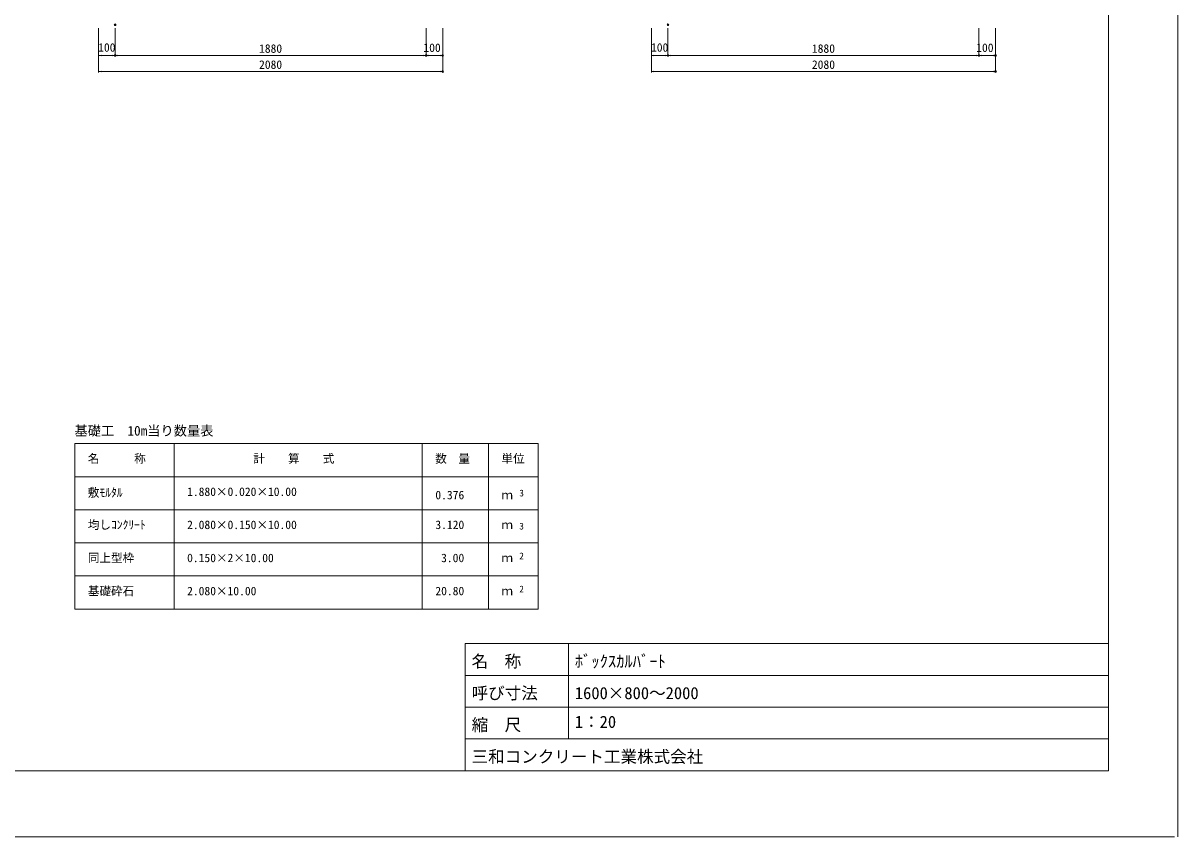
# Model space of a CAD drawing. Units: millimetres on the paper. Extents: x 0 to 841, y 0 to 594.
# Drawn here: x 492 to 841, y 0 to 245.9 of the extents above; entities that cross this region are included whole.
import ezdxf
from ezdxf.enums import TextEntityAlignment as Align

# ---------------------------------------------------------------- set-up
doc = ezdxf.new("R2010")
doc.units = ezdxf.units.MM
doc.header["$PDMODE"] = 32
doc.header["$PDSIZE"] = 0.5
for name, color, linetype, lineweight in [('D-STR-DIM（寸法）', 7, 'Continuous', 18), ('D-STR-HTXT（旗揚げ）', 4, 'Continuous', 18), ('D-TTL(外枠）', 2, 'Continuous', 18), ('DEFPOINTS_2', 8, 'Continuous', 18)]:
    doc.layers.add(name, color=color, linetype=linetype, lineweight=lineweight)
doc.layers.add('D-STR-TXT（文字）', color=7, linetype='Continuous')
doc.layers.add('D-TTL-TXT（文字）', color=7, linetype='Continuous')
doc.styles.add('ＭＳ ゴシック', font='')
doc.styles.get('ＭＳ ゴシック').set_extended_font_data('MS Gothic')

# ---------------------------------------------------------------- blocks, each defined once
blk = doc.blocks.new('-000-open_arrow')
at = {"color": 7, "linetype": 'Continuous', "lineweight": 9}
for p, q in [((-7.5, 1.25), (0, 0)), ((0, 0), (-7.5, -1.25))]:
    blk.add_line(p, q, dxfattribs=at)
at = {"color": 9, "linetype": 'Continuous', "lineweight": 18}
blk.add_line((0, 0), (-1, 0), dxfattribs=at)

msp = doc.modelspace()

# ---------------------------------------------------------------- linework, layer by layer
at = {"layer": 'D-STR-DIM（寸法）'}
for p, q in [((514.792, 244.36), (514.792, 235.823)), ((514.792, 244.36), (514.792, 230.97)), ((519.792, 244.36), (519.792, 235.823)), ((613.792, 244.36), (613.792, 235.823)), ((613.792, 244.36), (613.792, 235.823)), ((618.792, 244.36), (618.792, 230.97)), ((618.792, 244.36), (618.792, 235.823)), ((681.88, 244.36), (681.88, 235.823)), ((681.88, 244.36), (681.88, 230.97)), ((686.88, 244.36), (686.88, 235.823)), ((780.88, 244.36), (780.88, 235.823)), ((780.88, 244.36), (780.88, 235.823)), ((785.88, 244.36), (785.88, 230.97)), ((785.88, 244.36), (785.88, 235.823)), ((519.792, 243.36), (519.792, 235.823)), ((686.88, 243.36), (686.88, 235.823)), ((514.892, 236.073), (519.692, 236.073)), ((519.892, 236.073), (613.692, 236.073)), ((613.892, 236.073), (618.692, 236.073)), ((681.98, 236.073), (686.78, 236.073)), ((686.98, 236.073), (780.78, 236.073)), ((780.98, 236.073), (785.78, 236.073)), ((514.892, 231.22), (618.692, 231.22)), ((681.98, 231.22), (785.78, 231.22))]:
    msp.add_line(p, q, dxfattribs=at)
for p in [(519.792, 245.36), (686.88, 245.36), (519.792, 236.073), (613.792, 236.073), (618.792, 236.073), (686.88, 236.073), (780.88, 236.073), (785.88, 236.073), (618.792, 231.22), (785.88, 231.22)]:
    msp.add_point(p, dxfattribs=at)
at = {"layer": 'D-STR-HTXT（旗揚げ）'}
for p, q in [((507.628, 118.831), (647.628, 118.831)), ((507.628, 68.831), (507.628, 118.831)), ((537.628, 68.831), (537.628, 118.831)), ((612.628, 68.831), (612.628, 118.831)), ((632.628, 86.831), (632.628, 118.831)), ((632.628, 68.831), (632.628, 118.831)), ((647.628, 68.831), (647.628, 118.831)), ((507.628, 108.831), (647.628, 108.831)), ((507.628, 98.831), (647.628, 98.831)), ((507.628, 88.831), (647.628, 88.831)), ((507.628, 78.831), (647.628, 78.831)), ((507.628, 68.831), (647.628, 68.831))]:
    msp.add_line(p, q, dxfattribs=at)
at = {"layer": 'D-TTL(外枠）'}
for p, q in [((820, 20), (820, 574)), ((625.6, 58.4), (820, 58.4)), ((625.6, 58.4), (625.6, 20)), ((656.8, 58.4), (656.8, 29.6)), ((625.6, 48.8), (820, 48.8)), ((625.6, 39.2), (820, 39.2)), ((625.6, 29.6), (820, 29.6)), ((820, 20), (25, 20))]:
    msp.add_line(p, q, dxfattribs=at)
at = {"layer": 'DEFPOINTS_2'}
for p, q in [((841, 0), (841, 594)), ((0, 0), (840, 0))]:
    msp.add_line(p, q, dxfattribs=at)

# ---------------------------------------------------------------- block references
at = {"layer": 'D-STR-DIM（寸法）', "xscale": 0.1, "yscale": 0.1, "rotation": 180}
for p in [(514.792, 236.073), (519.792, 236.073), (613.792, 236.073), (681.88, 236.073), (686.88, 236.073), (780.88, 236.073), (514.792, 231.22), (681.88, 231.22)]:
    msp.add_blockref('-000-open_arrow', p, dxfattribs=at)
at = {"layer": 'D-STR-DIM（寸法）', "xscale": 0.1, "yscale": 0.1}
for p in [(519.792, 236.073), (613.792, 236.073), (618.792, 236.073), (686.88, 236.073), (780.88, 236.073), (785.88, 236.073), (618.792, 231.22), (785.88, 231.22)]:
    msp.add_blockref('-000-open_arrow', p, dxfattribs=at)

# ---------------------------------------------------------------- texts
at = {"layer": 'D-STR-DIM（寸法）', "style": 'ＭＳ ゴシック'}
for s, p in [('100', (514.667, 236.451)), ('1880', (563.292, 236.123)), ('100', (612.96, 236.367)), ('100', (681.755, 236.451)), ('1880', (730.38, 236.123)), ('100', (780.047, 236.367)), ('2080', (563.292, 231.27)), ('2080', (730.38, 231.27))]:
    msp.add_text(s, height=2.566, dxfattribs=at).set_placement(p, align=Align.BOTTOM_LEFT)
at = {"layer": 'D-STR-TXT（文字）', "style": 'ＭＳ ゴシック'}
for s, height, p in [('基礎工\u300010m当り数量表', 2.933, (507.519, 120.356)), ('名\u3000\u3000\u3000称', 2.566, (511.551, 112.234)), ('計\u3000\u3000算\u3000\u3000式', 2.566, (561.559, 112.234)), ('数\u3000量', 2.566, (616.551, 112.234)), ('単位', 2.566, (636.551, 112.234)), ('敷ﾓﾙﾀﾙ', 2.566, (511.551, 101.969)), ('1.880×0.020×10.00', 2.566, (541.551, 102.234)), ('3', 2.053, (641.953, 102.238)), ('0.376', 2.566, (616.578, 101.234)), ('ｍ', 2.566, (636.551, 101.234)), ('均しｺﾝｸﾘｰﾄ', 2.566, (511.551, 92.234)), ('2.080×0.150×10.00', 2.566, (541.551, 92.234)), ('3.120', 2.566, (616.578, 92.234)), ('ｍ', 2.566, (636.551, 92.234)), ('3', 2.053, (641.953, 92.238)), ('同上型枠', 2.566, (511.551, 82.234)), ('0.150×2×10.00', 2.566, (541.551, 82.234)), (' 3.00', 2.566, (616.578, 82.234)), ('ｍ', 2.566, (636.551, 82.234)), ('2', 2.053, (641.953, 83.238)), ('基礎砕石', 2.566, (511.551, 72.234)), ('2.080×10.00', 2.566, (541.551, 72.234)), ('20.80', 2.566, (616.578, 72.234)), ('ｍ', 2.566, (636.551, 72.234)), ('2', 2.053, (641.953, 73.238))]:
    msp.add_text(s, height=height, dxfattribs=at).set_placement(p, align=Align.BOTTOM_LEFT)
at = {"layer": 'D-TTL-TXT（文字）', "style": 'ＭＳ ゴシック'}
for s, p in [('名\u3000称', (627.531, 50.114)), ('ﾎﾞｯｸｽｶﾙﾊﾞｰﾄ', (658.731, 50.114)), ('呼び寸法', (627.531, 40.514)), ('1600×800～2000', (658.731, 40.514)), ('縮\u3000尺', (627.531, 30.914)), ('1：20', (658.731, 31.827)), ('三和コンクリート工業株式会社', (627.531, 21.314))]:
    msp.add_text(s, height=3.666, dxfattribs=at).set_placement(p, align=Align.BOTTOM_LEFT)

doc.saveas('drawing.dxf')
